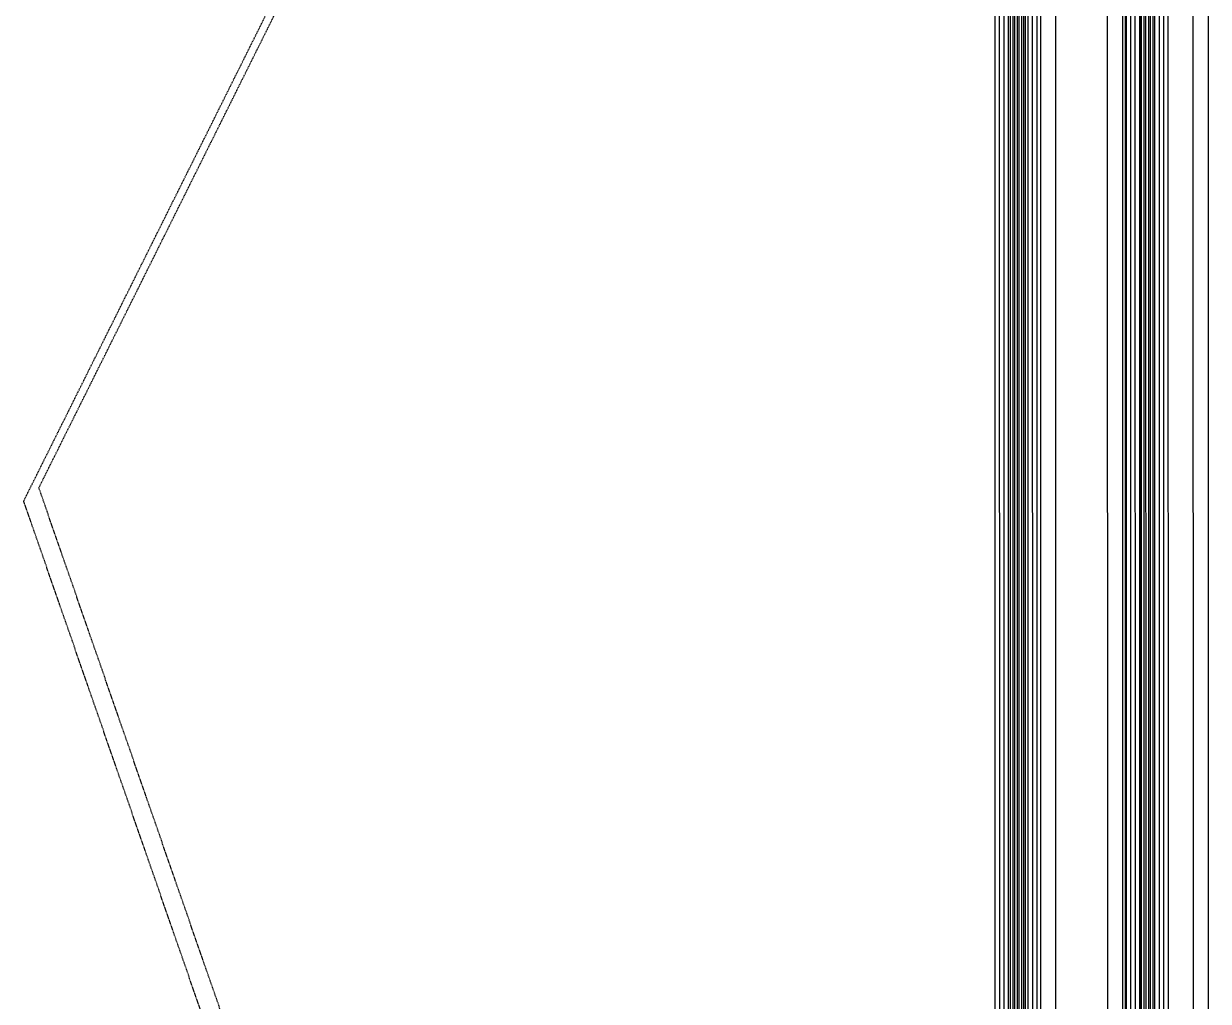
# Model space of a CAD drawing. Header units: inches. Extents: x 4821 to 127877, y 58012 to 433683.
# Drawn here: x 34186.9 to 34452.3, y 149281.7 to 149500.8 of the extents above; entities that cross this region are included whole.
import ezdxf

# ---------------------------------------------------------------- set-up
doc = ezdxf.new("R2010")
doc.units = ezdxf.units.IN
doc.header["$MEASUREMENT"] = 0
doc.linetypes.add('$1$DASHED2', pattern=[0.375, 0.25, -0.125])
doc.layers.add('$1$A-HAT', color=8, linetype='Continuous')
doc.layers.add('A-WAL-CMU', color=7, linetype='Continuous')

# ---------------------------------------------------------------- blocks, each defined once
blk = doc.blocks.new('FIRST SLAB EDGE')
at = {"layer": '$1$A-HAT', "linetype": '$1$DASHED2', "ltscale": 0.5, "extrusion": (-5.69003e-07, 1.56101e-06, 1), "elevation": -3.68}
blk.add_lwpolyline([(1142532.46, -1728477.85), (1142367.25, -1728002.24), (1142532.42, -1727670.55)], dxfattribs=at)
at = {"color": 165, "linetype": 'Continuous', "extrusion": (-5.69003e-07, 1.56101e-06, 1)}
for p, q in [((1142584.85, -1727683.55, 0), (1142584.89, -1728464.85, 0)), ((1142585.85, -1727682.55, 0), (1142585.89, -1728465.85, 0)), ((1142586.85, -1727682.55, 0), (1142586.89, -1728465.85, 0)), ((1142587.85, -1727682.55, 0), (1142587.89, -1728465.85, 0)), ((1142588.85, -1727682.55, 0), (1142588.89, -1728465.85, 0)), ((1142589.85, -1727682.55, 0), (1142589.89, -1728465.85, 0)), ((1142590.85, -1727682.55, 0), (1142590.89, -1728465.85, 0)), ((1142614.25, -1727733.35, 0), (1142614.29, -1728415.05, 0)), ((1142615.25, -1727733.35, 0), (1142615.29, -1728415.05, 0)), ((1142616.25, -1727733.35, 0), (1142616.29, -1728415.05, 0)), ((1142617.25, -1727733.35, 0), (1142617.29, -1728415.05, 0)), ((1142618.25, -1727733.35, 0), (1142618.29, -1728415.05, 0)), ((1142619.25, -1727733.35, 0), (1142619.29, -1728415.05, 0)), ((1142620.25, -1727733.35, 0), (1142620.29, -1728415.05, 0))]:
    blk.add_line(p, q, dxfattribs=at)
at = {"color": 31, "extrusion": (-5.69003e-07, 1.56101e-06, 1)}
for p, q in [((1142629.25, -1727748.35, 0), (1142629.29, -1728400.05, 0)), ((1142591.65, -1727754.85, 0), (1142591.7, -1728393.55, 0)), ((1142595.05, -1727754.85, 0), (1142595.1, -1728393.55, 0)), ((1142610.05, -1727754.85, 0), (1142610.1, -1728393.55, 0)), ((1142614.05, -1727754.85, 0), (1142614.1, -1728393.55, 0))]:
    blk.add_line(p, q, dxfattribs=at)

msp = doc.modelspace()

# ---------------------------------------------------------------- block references
at = {"layer": 'A-WAL-CMU'}
for p in [(-1108176.96, 1877399.04), (-1108180.36, 1877396.06)]:
    msp.add_blockref('FIRST SLAB EDGE', p, dxfattribs=at)

doc.saveas('drawing.dxf')
